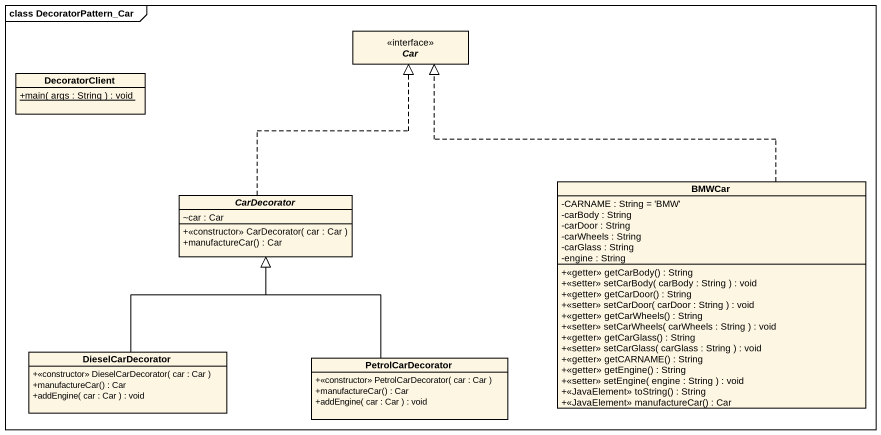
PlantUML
@startuml
mainframe class DecoratorPattern_Car
hide circle
hide empty members
skinparam classAttributeIconSize 0
interface Car
class DecoratorClient {
  {static} +main( args : String ) : void
}
class BMWCar {
  -CARNAME : String = 'BMW'
  -carBody : String
  -carDoor : String
  -carWheels : String
  -carGlass : String
  -engine : String
  +<<getter>> getCarBody() : String
  +<<setter>> setCarBody( carBody : String ) : void
  +<<getter>> getCarDoor() : String
  +<<setter>> setCarDoor( carDoor : String ) : void
  +<<getter>> getCarWheels() : String
  +<<setter>> setCarWheels( carWheels : String ) : void
  +<<getter>> getCarGlass() : String
  +<<setter>> setCarGlass( carGlass : String ) : void
  +<<getter>> getCARNAME() : String
  +<<getter>> getEngine() : String
  +<<setter>> setEngine( engine : String ) : void
  +<<JavaElement>> toString() : String
  +<<JavaElement>> manufactureCar() : Car
}
abstract class CarDecorator {
  ~car : Car
  +<<constructor>> CarDecorator( car : Car )
  +manufactureCar() : Car
}
class DieselCarDecorator {
  +<<constructor>> DieselCarDecorator( car : Car )
  +manufactureCar() : Car
  +addEngine( car : Car ) : void
}
class PetrolCarDecorator {
  +<<constructor>> PetrolCarDecorator( car : Car )
  +manufactureCar() : Car
  +addEngine( car : Car ) : void
}
BMWCar .up.|> Car
CarDecorator .up.|> Car
DieselCarDecorator -up-|> CarDecorator
PetrolCarDecorator -up-|> CarDecorator
@enduml
